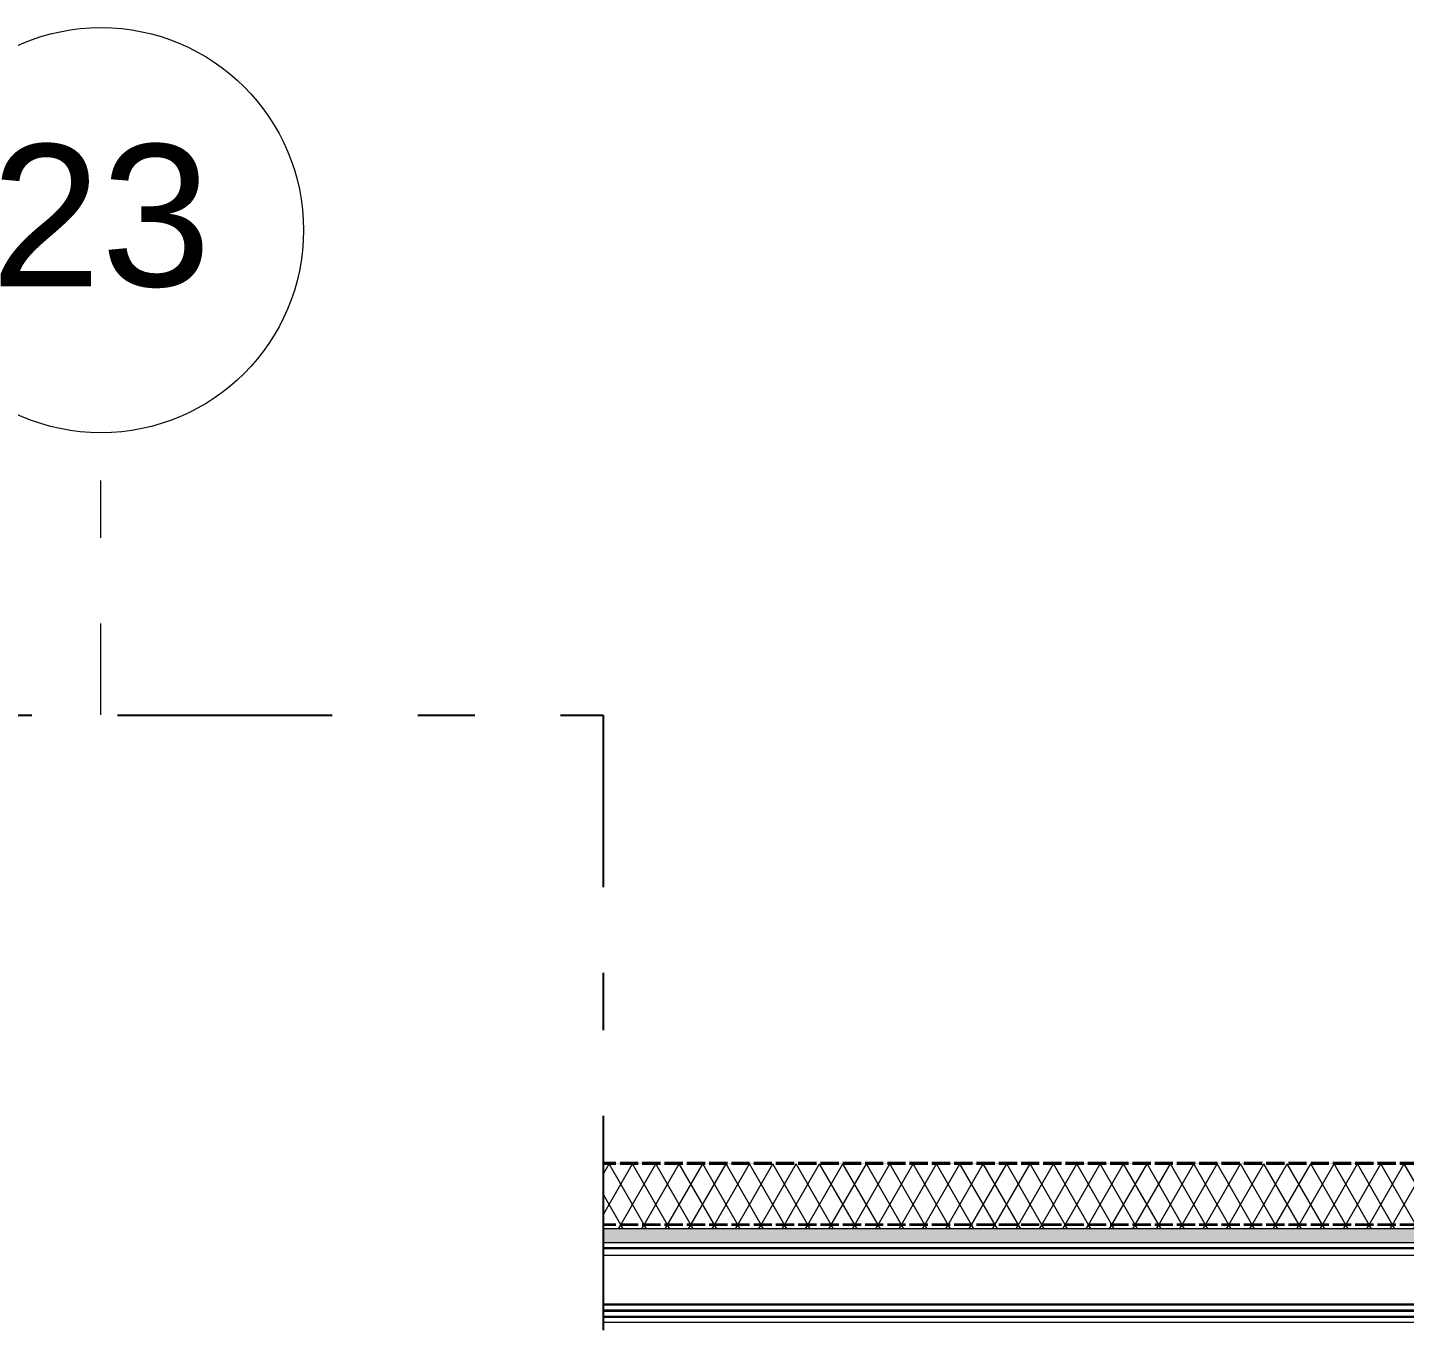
# Model space of a CAD drawing. Header units: millimetres. Extents: x -48147 to 1468943, y -496296 to 18123.
# Drawn here: x 1411578 to 1414977, y -472089 to -468891 of the extents above; entities that cross this region are included whole.
import ezdxf
from ezdxf.enums import TextEntityAlignment as Align

# ---------------------------------------------------------------- set-up
doc = ezdxf.new("R2010")
doc.units = ezdxf.units.MM
doc.header["$MEASUREMENT"] = 0
for name, pattern in [('Double Dashed', [1093.611073, 529.166651, -211.666656, 141.111112, -211.666656]), ('Hidden Line', [55, 45, -10]), ('Wipeout_Contour', [1000, 0, -1000])]:
    doc.linetypes.add(name, pattern=pattern)
for name, color, linetype in [('A-25-M_Wall_Ext', 7, 'Continuous'), ('A-95-P_Drawing', 7, 'Continuous'), ('New_A-15-MG_Structural_Grid_Phase_2', 7, 'Continuous'), ('New_A-20-M_Roof', 7, 'Continuous'), ('New_A-25-M_Wall_Ext', 7, 'Continuous'), ('S-280-M_COLUMN.IFC Import', 7, 'Continuous'), ('S-280-M_STRUCT_FRAME.IFC Import', 7, 'Continuous')]:
    doc.layers.add(name, color=color, linetype=linetype)
for name, color, linetype, lineweight in [('A-25-M_Wall_Ext_Pen_No__87', 8, 'Continuous', 20), ('A-95-P_Drawing_Pen_No__194', 7, 'Continuous', 25), ('A-95-P_Text_1_50_GA_Pen_No__1', 7, 'Continuous', 13), ('New_A-20-M_Roof_Pen_No__193', 7, 'Continuous', 18), ('New_A-20-M_Roof_Pen_No__195', 7, 'Continuous', 35), ('New_A-20-M_Roof_Pen_No__4', 7, 'Continuous', 20), ('New_A-20-M_Roof_Pen_No__85', 8, 'Continuous', 20), ('New_A-25-M_Wall_Ext_Pen_No__1', 7, 'Continuous', 13), ('S-280-M_COLUMN.IFC Import_Pen_No__88', 8, 'Continuous', 20), ('S-280-M_STRUCT_FRAME.IFC Import_Pen_No__1', 7, 'Continuous', 13), ('S-280-M_STRUCT_FRAME.IFC Import_Pen_No__160', 5, 'Continuous', 200), ('S-280-M_STRUCT_FRAME.IFC Import_Pen_No__90', 8, 'Continuous', 20)]:
    doc.layers.add(name, color=color, linetype=linetype, lineweight=lineweight)
for name, color, linetype, lineweight, true_color in [('New_A-15-MG_Structural_Grid_Phase_2_Pen_No__222', 7, 'Continuous', 13, 0x65af33), ('New_A-20-M_Roof_Pen_No__147', 7, 'Continuous', 0, 0x606060), ('New_A-20-M_Roof_Pen_No__149', 7, 'Continuous', 0, 0x2a2a2a), ('New_A-20-M_Roof_Pen_No__162', 7, 'Continuous', 0, 0xe47200), ('New_A-20-M_Roof_Pen_No__81', 7, 'Continuous', 20, 0x6a6a6a), ('New_A-25-M_Wall_Ext_Pen_No__107', 7, 'Continuous', 15, 0xa6a6a6)]:
    doc.layers.add(name, color=color, linetype=linetype, lineweight=lineweight, true_color=true_color)
doc.styles.add('GENERATED_STYLE_2', font='')
doc.styles.get('GENERATED_STYLE_2').set_extended_font_data('Swis721 BT')
pattern_1 = [(60, (1411454.48, -491295.517), (-43.30127, 25), []), (120, (1411454.48, -491295.517), (43.30127, 25), [])]

# ---------------------------------------------------------------- blocks, each defined once
blk = doc.blocks.new('*X180', base_point=(1411454.5, -491295.5))
at = {"layer": 'New_A-20-M_Roof_Pen_No__162', "linetype": 'Continuous'}
for points in [[(1411905.5, -471693.5), (1411758.9, -471693.5), (1411758.9, -471695.5), (1411905.5, -471695.5)], [(1412055.5, -471695.5), (1412205.5, -471695.5), (1412205.5, -471693.5), (1412055.5, -471693.5)], [(1412355.5, -471695.5), (1412505.5, -471695.5), (1412505.5, -471693.5), (1412355.5, -471693.5)], [(1412655.5, -471695.5), (1412805.5, -471695.5), (1412805.5, -471693.5), (1412655.5, -471693.5)], [(1412955.5, -471695.5), (1413105.5, -471695.5), (1413105.5, -471693.5), (1412955.5, -471693.5)], [(1413255.5, -471695.5), (1413405.5, -471695.5), (1413405.5, -471693.5), (1413255.5, -471693.5)], [(1413555.5, -471695.5), (1413705.5, -471695.5), (1413705.5, -471693.5), (1413555.5, -471693.5)], [(1413855.5, -471695.5), (1414005.5, -471695.5), (1414005.5, -471693.5), (1413855.5, -471693.5)], [(1414155.5, -471695.5), (1414305.5, -471695.5), (1414305.5, -471693.5), (1414155.5, -471693.5)], [(1414455.5, -471695.5), (1414605.5, -471695.5), (1414605.5, -471693.5), (1414455.5, -471693.5)], [(1414755.5, -471695.5), (1414905.5, -471695.5), (1414905.5, -471693.5), (1414755.5, -471693.5)]]:
    blk.add_hatch(color=256, dxfattribs=at).paths.add_polyline_path(points)
blk = doc.blocks.new('Section Elem_160_1', base_point=(1411454.5, -491295.5))
at = {"color": 254, "linetype": 'Wipeout_Contour', "lineweight": 0, "ltscale": 5980739.858505134}
blk.add_wipeout([(1411758.9, -471693.5), (1411758.9, -471695.5), (1425900.3, -471695.5), (1425900.3, -471693.5)], dxfattribs=at).dxf.layer = 'New_A-20-M_Roof'
at = {"color": 254, "linetype": 'Wipeout_Contour', "lineweight": 0, "ltscale": 7475723.461182088}
blk.add_wipeout([(1411820.3, -471890.5), (1411820.3, -471902.1), (1425838.4, -471902.1), (1425838.4, -471890.5), (1418286.7, -471890.5)], dxfattribs=at).dxf.layer = 'New_A-20-M_Roof'
at = {"layer": 'New_A-20-M_Roof_Pen_No__4', "linetype": 'Continuous'}
for p, q in [((1411820.3, -471890.5), (1411758.9, -471890.5)), ((1425838.4, -471890.5), (1411820.3, -471890.5))]:
    blk.add_line(p, q, dxfattribs=at)
at = {"layer": 'New_A-20-M_Roof'}
blk.add_blockref('*X180', (1411454.5, -491295.5), dxfattribs=at)
at = {"color": 254, "linetype": 'Wipeout_Contour', "lineweight": 0, "ltscale": 5980835.786372183}
blk.add_wipeout([(1411758.9, -471695.5), (1411758.9, -471845.5), (1425900.3, -471845.5), (1425900.3, -471695.5)], dxfattribs=at).dxf.layer = 'New_A-20-M_Roof'
at = {"layer": 'New_A-20-M_Roof_Pen_No__85', "linetype": 'Continuous'}
h = blk.add_hatch(dxfattribs=at)
h.set_pattern_fill('Batt_Insulation_0001', color=256, style=0, pattern_type=2)
h.set_pattern_definition(pattern_1)
h.paths.add_polyline_path([(1411758.9, -471695.5), (1411758.9, -471845.5), (1425900.3, -471845.5), (1425900.3, -471695.5)])
at = {"layer": 'New_A-20-M_Roof_Pen_No__195', "linetype": 'Hidden Line'}
for p, q in [((1425900.3, -471693.5), (1411758.9, -471693.5)), ((1425900.3, -471695.5), (1411758.9, -471695.5))]:
    blk.add_line(p, q, dxfattribs=at)
at = {"color": 254, "linetype": 'Wipeout_Contour', "lineweight": 0, "ltscale": 5980936.764171548}
blk.add_wipeout([(1411758.9, -471845.5), (1411758.9, -471855.5), (1425900.3, -471855.5), (1425900.3, -471845.5)], dxfattribs=at).dxf.layer = 'New_A-20-M_Roof'
at = {"layer": 'New_A-20-M_Roof_Pen_No__81', "linetype": 'Continuous', "lineweight": 0, "true_color": 0x353535}
blk.add_hatch(color=250, dxfattribs=at).paths.add_polyline_path([(1411758.9, -471855.5), (1411758.9, -471890.5), (1425900.3, -471890.5), (1425900.3, -471855.5)])
at = {"layer": 'New_A-20-M_Roof_Pen_No__85', "linetype": 'Continuous'}
h = blk.add_hatch(dxfattribs=at)
h.set_pattern_fill('Batt_Insulation_0001', color=256, style=0, pattern_type=2)
h.set_pattern_definition(pattern_1)
h.paths.add_polyline_path([(1411758.9, -471845.5), (1411758.9, -471855.5), (1425900.3, -471855.5), (1425900.3, -471845.5)])
at = {"layer": 'New_A-20-M_Roof_Pen_No__147', "linetype": 'Continuous'}
blk.add_line((1411758.9, -471855.5), (1411758.9, -471890.5), dxfattribs=at)
at = {"layer": 'New_A-20-M_Roof_Pen_No__149', "linetype": 'Continuous'}
blk.add_line((1425900.3, -471855.5), (1411758.9, -471855.5), dxfattribs=at)
at = {"layer": 'New_A-20-M_Roof_Pen_No__193', "linetype": 'Continuous', "flags": 128}
blk.add_lwpolyline([(1411758.9, -471693.5), (1411758.9, -471695.5), (1411758.9, -471845.5), (1411758.9, -471855.5)], dxfattribs=at)
at = {"layer": 'New_A-20-M_Roof_Pen_No__195', "linetype": 'Hidden Line'}
blk.add_line((1425900.3, -471845.5), (1411758.9, -471845.5), dxfattribs=at)
blk = doc.blocks.new('Section Elem_421_1', base_point=(1411454.5, -491295.5))
at = {"color": 254, "linetype": 'Wipeout_Contour', "lineweight": 0, "ltscale": 5957420.796347932}
blk.add_wipeout([(1411584.6, -471380.5), (1411385.8, -471380.5), (1411385.8, -479145.5), (1411584.6, -479145.5)], dxfattribs=at).dxf.layer = 'New_A-25-M_Wall_Ext'
at = {"layer": 'New_A-25-M_Wall_Ext_Pen_No__107', "linetype": 'Continuous'}
h = blk.add_hatch(dxfattribs=at)
h.set_pattern_fill('Batt_Insulation_0001', color=256, style=0, pattern_type=2)
h.set_pattern_definition(pattern_1)
h.paths.add_polyline_path([(1411584.6, -471380.5), (1411385.8, -471380.5), (1411385.8, -479145.5), (1411584.6, -479145.5)])
blk.add_hatch(color=256, dxfattribs=at).paths.add_polyline_path([(1411585.1, -471380.5), (1411584.6, -471380.5), (1411584.6, -479145.5), (1411585.1, -479145.5)])
at = {"layer": 'New_A-25-M_Wall_Ext_Pen_No__107', "linetype": 'Continuous', "lineweight": 0, "true_color": 0x535353}
blk.add_hatch(color=251, dxfattribs=at).paths.add_polyline_path([(1411588.1, -471380.5), (1411585.1, -471380.5), (1411585.1, -479145.5), (1411588.1, -479145.5)])
at = {"color": 254, "linetype": 'Wipeout_Contour', "lineweight": 0, "ltscale": 5958083.822184012}
blk.add_wipeout([(1411732.1, -471380.5), (1411588.1, -471380.5), (1411588.1, -479145.5), (1411732.1, -479145.5)], dxfattribs=at).dxf.layer = 'New_A-25-M_Wall_Ext'
at = {"layer": 'New_A-25-M_Wall_Ext_Pen_No__107', "linetype": 'Continuous', "lineweight": 0, "true_color": 0x535353}
blk.add_hatch(color=251, dxfattribs=at).paths.add_polyline_path([(1411735.1, -471380.5), (1411732.1, -471380.5), (1411732.1, -479145.5), (1411735.1, -479145.5)])
at = {"layer": 'New_A-25-M_Wall_Ext_Pen_No__1', "linetype": 'Continuous'}
for p, q in [((1411584.6, -471380.5), (1411584.6, -479145.5)), ((1411585.1, -471380.5), (1411585.1, -479145.5)), ((1411588.1, -471380.5), (1411588.1, -479145.5))]:
    blk.add_line(p, q, dxfattribs=at)
at = {"color": 254, "linetype": 'Wipeout_Contour', "lineweight": 0, "ltscale": 5958396.572704116}
blk.add_wipeout([(1411750.1, -479145.5), (1411750.1, -471380.5), (1411735.1, -471380.5), (1411735.1, -479145.5)], dxfattribs=at).dxf.layer = 'New_A-25-M_Wall_Ext'
at = {"layer": 'New_A-25-M_Wall_Ext_Pen_No__107', "linetype": 'Continuous'}
h = blk.add_hatch(dxfattribs=at)
h.set_pattern_fill('Plaster_0001', color=256, style=0, pattern_type=2)
h.set_pattern_definition([(270, (1411454.48, -491295.52), (173.2051, 0), [0, -100]), (270, (1411541.08, -491345.52), (173.2051, 0), [0, -100])])
h.paths.add_polyline_path([(1411750.1, -479145.5), (1411750.1, -471380.5), (1411735.1, -471380.5), (1411735.1, -479145.5)])
at = {"layer": 'New_A-25-M_Wall_Ext_Pen_No__1', "linetype": 'Continuous'}
for p, q in [((1411732.1, -471380.5), (1411732.1, -479145.5)), ((1411735.1, -471380.5), (1411735.1, -479145.5)), ((1411750.1, -471380.5), (1411750.1, -479145.5))]:
    blk.add_line(p, q, dxfattribs=at)
at = {"layer": 'New_A-25-M_Wall_Ext_Pen_No__1', "linetype": 'Continuous', "flags": 128}
blk.add_lwpolyline([(1411750.1, -471380.5), (1411735.1, -471380.5), (1411732.1, -471380.5), (1411588.1, -471380.5), (1411585.1, -471380.5), (1411584.6, -471380.5), (1411385.8, -471380.5), (1411385.1, -471380.5)], dxfattribs=at)
blk = doc.blocks.new('Section Elem_549_1', base_point=(1411454.5, -491295.5))
at = {"color": 254, "linetype": 'Wipeout_Contour', "lineweight": 0, "ltscale": 11908167.80242622}
blk.add_wipeout([(1411750.1, -471902.1), (1411750.3, -471902.1), (1411750.3, -471890.5), (1411758.9, -471890.5), (1411758.9, -471693.5), (1411912.9, -471693.5), (1411912.9, -471455.5), (1411750.1, -471455.5)], dxfattribs=at).dxf.layer = 'S-280-M_COLUMN.IFC Import'
at = {"layer": 'S-280-M_COLUMN.IFC Import_Pen_No__88', "linetype": 'Continuous'}
for q in [(1411750.1, -471455.5), (1411912.9, -471693.5)]:
    blk.add_line((1411912.9, -471455.5), q, dxfattribs=at)
blk = doc.blocks.new('Section Elem_782_1', base_point=(1411454.5, -491295.5))
at = {"color": 254, "linetype": 'Wipeout_Contour', "lineweight": 0, "ltscale": 5954263.204010173}
blk.add_wipeout([(1411752.3, -471892.5), (1411752.3, -471903.4), (1411820.3, -471903.4), (1411820.3, -471892.5)], dxfattribs=at).dxf.layer = 'S-280-M_STRUCT_FRAME.IFC Import'
at = {"color": 254, "linetype": 'Wipeout_Contour', "lineweight": 0, "ltscale": 5954216.660781801}
blk.add_wipeout([(1411750.3, -471960.5), (1411750.3, -471971.4), (1411752.3, -471971.4), (1411752.3, -471960.5)], dxfattribs=at).dxf.layer = 'S-280-M_STRUCT_FRAME.IFC Import'
at = {"layer": 'S-280-M_STRUCT_FRAME.IFC Import_Pen_No__160', "linetype": 'Continuous', "lineweight": 0, "true_color": 0x00007f}
blk.add_hatch(color=176, dxfattribs=at).paths.add_polyline_path([(1411820.3, -471890.5), (1411750.3, -471890.5), (1411750.3, -471960.5), (1411752.3, -471960.5), (1411752.3, -471892.5), (1411820.3, -471892.5)])
at = {"layer": 'S-280-M_STRUCT_FRAME.IFC Import_Pen_No__1', "linetype": 'Continuous'}
for p, q in [((1411750.3, -471890.5), (1411750.3, -471960.5)), ((1411758.9, -471890.5), (1411750.3, -471890.5)), ((1411752.3, -471892.5), (1411752.3, -471960.5)), ((1411820.3, -471892.5), (1411752.3, -471892.5)), ((1411820.3, -471890.5), (1411820.3, -471892.5)), ((1411752.3, -471960.5), (1411750.3, -471960.5))]:
    blk.add_line(p, q, dxfattribs=at)
at = {"layer": 'S-280-M_STRUCT_FRAME.IFC Import_Pen_No__90', "linetype": 'Continuous'}
for p, q in [((1411820.3, -471903.4), (1411820.3, -471892.5)), ((1411752.3, -471903.4), (1411820.3, -471903.4)), ((1411750.3, -471971.4), (1411750.3, -471960.5)), ((1411752.3, -471971.4), (1411752.3, -471960.5)), ((1411750.3, -471971.4), (1411752.3, -471971.4))]:
    blk.add_line(p, q, dxfattribs=at)
blk = doc.blocks.new('Section Elem_794_1', base_point=(1411454.5, -491295.5))
at = {"color": 254, "linetype": 'Wipeout_Contour', "lineweight": 0, "ltscale": 5981180.917582537}
blk.add_wipeout([(1411750.1, -472045.4), (1425908.3, -472045.4), (1425908.3, -472044.8), (1411750.1, -472044.8)], dxfattribs=at).dxf.layer = 'S-280-M_STRUCT_FRAME.IFC Import'
at = {"color": 254, "linetype": 'Wipeout_Contour', "lineweight": 0, "ltscale": 5981179.922347397}
blk.add_wipeout([(1411750.1, -472044.8), (1425908.3, -472044.8), (1425908.3, -472043.9), (1411750.1, -472043.9)], dxfattribs=at).dxf.layer = 'S-280-M_STRUCT_FRAME.IFC Import'
at = {"color": 254, "linetype": 'Wipeout_Contour', "lineweight": 0, "ltscale": 5981177.876675082}
blk.add_wipeout([(1411750.1, -472043.9), (1425908.3, -472043.9), (1425908.3, -472041.6), (1411750.1, -472041.6)], dxfattribs=at).dxf.layer = 'S-280-M_STRUCT_FRAME.IFC Import'
at = {"color": 254, "linetype": 'Wipeout_Contour', "lineweight": 0, "ltscale": 14939267.40273025}
blk.add_wipeout([(1411750.3, -471921.1), (1411750.1, -471921.1), (1411750.1, -472041.6), (1425908.3, -472041.6), (1425908.3, -471971.4), (1425906.4, -471971.4), (1425906.4, -471921.1), (1411752.3, -471921.1), (1411752.3, -471971.4), (1411750.3, -471971.4)], dxfattribs=at).dxf.layer = 'S-280-M_STRUCT_FRAME.IFC Import'
at = {"layer": 'S-280-M_STRUCT_FRAME.IFC Import_Pen_No__90', "linetype": 'Continuous'}
for p, q in [((1425908.3, -472041.6), (1411750.1, -472041.6)), ((1425908.3, -472044.8), (1411750.1, -472044.8)), ((1425908.3, -472045.4), (1411750.1, -472045.4))]:
    blk.add_line(p, q, dxfattribs=at)
at = {"color": 254, "linetype": 'Wipeout_Contour', "lineweight": 0, "ltscale": 5954145.578208895}
blk.add_wipeout([(1411750.1, -471921.1), (1411750.3, -471921.1), (1411750.3, -471905.3), (1411750.1, -471905.3)], dxfattribs=at).dxf.layer = 'S-280-M_STRUCT_FRAME.IFC Import'
at = {"color": 254, "linetype": 'Wipeout_Contour', "lineweight": 0, "ltscale": 5981014.970398641}
blk.add_wipeout([(1425906.4, -471905.3), (1411752.3, -471905.3), (1411752.3, -471921.1), (1425906.4, -471921.1)], dxfattribs=at).dxf.layer = 'S-280-M_STRUCT_FRAME.IFC Import'
at = {"color": 254, "linetype": 'Wipeout_Contour', "lineweight": 0, "ltscale": 5954134.133475916}
blk.add_wipeout([(1411750.1, -471903), (1411750.1, -471905.3), (1411750.3, -471905.3), (1411750.3, -471903)], dxfattribs=at).dxf.layer = 'S-280-M_STRUCT_FRAME.IFC Import'
at = {"color": 254, "linetype": 'Wipeout_Contour', "lineweight": 0, "ltscale": 11962005.73908654}
blk.add_wipeout([(1411752.3, -471903.4), (1411752.3, -471905.3), (1425906.4, -471905.3), (1425906.4, -471903.4), (1425838.4, -471903.4), (1425838.4, -471903), (1411820.3, -471903), (1411820.3, -471903.4)], dxfattribs=at).dxf.layer = 'S-280-M_STRUCT_FRAME.IFC Import'
at = {"layer": 'S-280-M_STRUCT_FRAME.IFC Import_Pen_No__90', "linetype": 'Continuous'}
for p, q in [((1411750.3, -471921.1), (1411750.1, -471921.1)), ((1411750.3, -471921.1), (1411750.1, -471921.1)), ((1425906.4, -471921.1), (1411752.3, -471921.1)), ((1425906.4, -471921.1), (1411752.3, -471921.1))]:
    blk.add_line(p, q, dxfattribs=at)
at = {"color": 254, "linetype": 'Wipeout_Contour', "lineweight": 0, "ltscale": 5954132.130239115}
blk.add_wipeout([(1411750.1, -471903), (1411750.3, -471903), (1411750.3, -471902.1), (1411750.1, -471902.1)], dxfattribs=at).dxf.layer = 'S-280-M_STRUCT_FRAME.IFC Import'
at = {"color": 254, "linetype": 'Wipeout_Contour', "lineweight": 0, "ltscale": 5981001.455725993}
blk.add_wipeout([(1411820.3, -471903), (1425838.4, -471903), (1425838.4, -471902.1), (1411820.3, -471902.1)], dxfattribs=at).dxf.layer = 'S-280-M_STRUCT_FRAME.IFC Import'
at = {"layer": 'S-280-M_STRUCT_FRAME.IFC Import_Pen_No__90', "linetype": 'Continuous'}
for p, q in [((1411750.3, -471902.1), (1411750.1, -471902.1)), ((1411750.3, -471905.3), (1411750.1, -471905.3)), ((1425906.4, -471905.3), (1411752.3, -471905.3)), ((1425838.4, -471902.1), (1411820.3, -471902.1))]:
    blk.add_line(p, q, dxfattribs=at)
blk = doc.blocks.new('Section Elem_795_1', base_point=(1411454.5, -491295.5))
at = {"color": 254, "linetype": 'Wipeout_Contour', "lineweight": 0, "ltscale": 5974951.479797668}
blk.add_wipeout([(1422616.9, -472059.9), (1411750.1, -472059.9), (1411750.1, -472060.5), (1422616.9, -472060.5)], dxfattribs=at).dxf.layer = 'S-280-M_STRUCT_FRAME.IFC Import'
at = {"color": 254, "linetype": 'Wipeout_Contour', "lineweight": 0, "ltscale": 5974950.483424517}
blk.add_wipeout([(1422616.9, -472058.9), (1411750.1, -472058.9), (1411750.1, -472059.9), (1422616.9, -472059.9)], dxfattribs=at).dxf.layer = 'S-280-M_STRUCT_FRAME.IFC Import'
at = {"color": 254, "linetype": 'Wipeout_Contour', "lineweight": 0, "ltscale": 5974948.435607357}
blk.add_wipeout([(1422616.9, -472056.7), (1411750.1, -472056.7), (1411750.1, -472058.9), (1422616.9, -472058.9)], dxfattribs=at).dxf.layer = 'S-280-M_STRUCT_FRAME.IFC Import'
at = {"color": 254, "linetype": 'Wipeout_Contour', "lineweight": 0, "ltscale": 5974939.900976431}
blk.add_wipeout([(1411750.1, -472045.4), (1411750.1, -472056.7), (1422616.9, -472056.7), (1422616.9, -472045.4)], dxfattribs=at).dxf.layer = 'S-280-M_STRUCT_FRAME.IFC Import'
at = {"layer": 'S-280-M_STRUCT_FRAME.IFC Import_Pen_No__90', "linetype": 'Continuous'}
for p, q in [((1422616.9, -472056.7), (1411750.1, -472056.7)), ((1422616.9, -472059.9), (1411750.1, -472059.9)), ((1422616.9, -472060.5), (1411750.1, -472060.5))]:
    blk.add_line(p, q, dxfattribs=at)
blk = doc.blocks.new('Section Elem_796_1', base_point=(1411454.5, -491295.5))
at = {"color": 254, "linetype": 'Wipeout_Contour', "lineweight": 0, "ltscale": 5974970.541926775}
blk.add_wipeout([(1422616.9, -472075), (1411750.1, -472075), (1411750.1, -472075.6), (1422616.9, -472075.6)], dxfattribs=at).dxf.layer = 'S-280-M_STRUCT_FRAME.IFC Import'
at = {"color": 254, "linetype": 'Wipeout_Contour', "lineweight": 0, "ltscale": 5974969.545661277}
blk.add_wipeout([(1422616.9, -472074), (1411750.1, -472074), (1411750.1, -472075), (1422616.9, -472075)], dxfattribs=at).dxf.layer = 'S-280-M_STRUCT_FRAME.IFC Import'
at = {"color": 254, "linetype": 'Wipeout_Contour', "lineweight": 0, "ltscale": 5974967.497680174}
blk.add_wipeout([(1422616.9, -472071.7), (1411750.1, -472071.7), (1411750.1, -472074), (1422616.9, -472074)], dxfattribs=at).dxf.layer = 'S-280-M_STRUCT_FRAME.IFC Import'
at = {"color": 254, "linetype": 'Wipeout_Contour', "lineweight": 0, "ltscale": 5974958.96297624}
blk.add_wipeout([(1411750.1, -472060.5), (1411750.1, -472071.7), (1422616.9, -472071.7), (1422616.9, -472060.5)], dxfattribs=at).dxf.layer = 'S-280-M_STRUCT_FRAME.IFC Import'
at = {"layer": 'S-280-M_STRUCT_FRAME.IFC Import_Pen_No__90', "linetype": 'Continuous'}
for p, q in [((1422616.9, -472071.7), (1411750.1, -472071.7)), ((1422616.9, -472075), (1411750.1, -472075)), ((1422616.9, -472075.6), (1411750.1, -472075.6))]:
    blk.add_line(p, q, dxfattribs=at)
blk = doc.blocks.new('Section Elem_797_1', base_point=(1411454.5, -491295.5))
at = {"color": 254, "linetype": 'Wipeout_Contour', "lineweight": 0, "ltscale": 5974986.560414168}
blk.add_wipeout([(1422616.9, -472086.8), (1411750.1, -472086.8), (1411750.1, -472089.1), (1422616.9, -472089.1)], dxfattribs=at).dxf.layer = 'S-280-M_STRUCT_FRAME.IFC Import'
at = {"color": 254, "linetype": 'Wipeout_Contour', "lineweight": 0, "ltscale": 5974978.025316796}
blk.add_wipeout([(1411750.1, -472086.8), (1422616.9, -472086.8), (1422616.9, -472075.6), (1411750.1, -472075.6)], dxfattribs=at).dxf.layer = 'S-280-M_STRUCT_FRAME.IFC Import'
at = {"layer": 'S-280-M_STRUCT_FRAME.IFC Import_Pen_No__90', "linetype": 'Continuous'}
blk.add_line((1422616.9, -472086.8), (1411750.1, -472086.8), dxfattribs=at)
blk = doc.blocks.new('Section Elem_809_1', base_point=(1411454.5, -491295.5))
at = {"layer": 'S-280-M_STRUCT_FRAME.IFC Import_Pen_No__160', "linetype": 'Continuous', "lineweight": 0, "true_color": 0x00007f}
blk.add_hatch(color=176, dxfattribs=at).paths.add_polyline_path([(1411735.1, -471455.5), (1411585.1, -471455.5), (1411585.1, -471530.5), (1411595.1, -471530.5), (1411595.1, -471473), (1411598.6, -471464.5), (1411607.1, -471461), (1411713.1, -471461), (1411721.6, -471464.5), (1411725.1, -471473), (1411725.1, -471530.5), (1411735.1, -471530.5)])
at = {"layer": 'S-280-M_STRUCT_FRAME.IFC Import_Pen_No__1', "linetype": 'Continuous'}
for p, q in [((1411585.1, -471455.5), (1411585.1, -471530.5)), ((1411735.1, -471455.5), (1411585.1, -471455.5)), ((1411735.1, -471455.5), (1411735.1, -471530.5)), ((1411595.1, -471530.5), (1411585.1, -471530.5)), ((1411735.1, -471530.5), (1411725.1, -471530.5))]:
    blk.add_line(p, q, dxfattribs=at)
at = {"layer": 'S-280-M_STRUCT_FRAME.IFC Import_Pen_No__1', "linetype": 'Continuous', "flags": 128}
for points in [[(1411598.6, -471464.5), (1411595.1, -471473), (1411595.1, -471530.5)], [(1411721.6, -471464.5), (1411713.1, -471461), (1411607.1, -471461), (1411598.6, -471464.5)], [(1411721.6, -471464.5), (1411725.1, -471473), (1411725.1, -471530.5)]]:
    blk.add_lwpolyline(points, dxfattribs=at)
blk = doc.blocks.new('Section Elem_812_1', base_point=(1411454.5, -491295.5))
at = {"color": 254, "linetype": 'Wipeout_Contour', "lineweight": 0, "ltscale": 5953527.939455635}
blk.add_wipeout([(1411750.1, -471380.5), (1411750.1, -471455.5), (1411755.5, -471455.5), (1411755.5, -471380.5)], dxfattribs=at).dxf.layer = 'A-25-M_Wall_Ext'
at = {"layer": 'A-25-M_Wall_Ext_Pen_No__87', "linetype": 'Continuous'}
for p, q in [((1411755.5, -471380.5), (1411750.1, -471380.5)), ((1411755.5, -471455.5), (1411755.5, -471380.5))]:
    blk.add_line(p, q, dxfattribs=at)
blk = doc.blocks.new('Standard grid marker[2]_1', base_point=(1411758.9, -469890.9))
at = {"layer": 'New_A-15-MG_Structural_Grid_Phase_2_Pen_No__222', "linetype": 'Double Dashed'}
for q in [(1411758.9, -469890.9), (1411758.9, -494295.5)]:
    blk.add_line((1411758.9, -470890.9), q, dxfattribs=at)
at = {"layer": 'New_A-15-MG_Structural_Grid_Phase_2_Pen_No__222', "linetype": 'Continuous'}
blk.add_circle((1411758.9, -469390.9), 500, dxfattribs=at)
at = {"layer": 'New_A-15-MG_Structural_Grid_Phase_2_Pen_No__222', "linetype": 'Double Dashed'}
blk.add_point((1411758.9, -470890.9), dxfattribs=at)
blk.add_point((1411758.9, -470890.9), dxfattribs=at)
at = {"layer": 'New_A-15-MG_Structural_Grid_Phase_2_Pen_No__222', "style": 'GENERATED_STYLE_2'}
for tag, p in [('AC_MarkerText_1_0', (1411758.9, -469354.4)), ('AC_MarkerText_1_1', (1411758.9, -495759))]:
    blk.add_attdef(tag, text='', height=350, rotation=360, dxfattribs=at).set_placement(p, align=Align.MIDDLE_CENTER)

msp = doc.modelspace()

# ---------------------------------------------------------------- block references
at = {"layer": 'New_A-20-M_Roof'}
msp.add_blockref('Section Elem_160_1', (1411454.5, -491295.5), dxfattribs=at)

# ---------------------------------------------------------------- next in the draw order: block references
at = {"layer": 'New_A-25-M_Wall_Ext'}
msp.add_blockref('Section Elem_421_1', (1411454.5, -491295.5), dxfattribs=at)

# ---------------------------------------------------------------- next in the draw order: block references
at = {"layer": 'S-280-M_COLUMN.IFC Import'}
msp.add_blockref('Section Elem_549_1', (1411454.5, -491295.5), dxfattribs=at)

# ---------------------------------------------------------------- next in the draw order: block references
at = {"layer": 'S-280-M_STRUCT_FRAME.IFC Import'}
for name in ['Section Elem_809_1', 'Section Elem_782_1']:
    msp.add_blockref(name, (1411454.5, -491295.5), dxfattribs=at)

# ---------------------------------------------------------------- next in the draw order: block references
at = {"layer": 'A-25-M_Wall_Ext'}
msp.add_blockref('Section Elem_812_1', (1411454.5, -491295.5), dxfattribs=at)
at = {"layer": 'S-280-M_STRUCT_FRAME.IFC Import'}
msp.add_blockref('Section Elem_794_1', (1411454.5, -491295.5), dxfattribs=at)

# ---------------------------------------------------------------- next in the draw order: block references
msp.add_blockref('Section Elem_795_1', (1411454.5, -491295.5), dxfattribs=at)

# ---------------------------------------------------------------- next in the draw order: texts
at = {"layer": 'A-95-P_Text_1_50_GA_Pen_No__1', "linetype": 'Continuous', "insert": (1407571.2, -470745), "char_height": 250, "width": 5464.297, "attachment_point": 1, "line_spacing_factor": 0.840777, "style": 'GENERATED_STYLE_2'}
msp.add_mtext('\\A1;{\\fSwis721 BT|b0|i0|c0|p34;For external wall detail see:\\P\\fSwis721 BT|b0|i0|c0|p34;EC-MA-00-ZZ-DR-A-25170,25172}', dxfattribs=at)

# ---------------------------------------------------------------- next in the draw order: block references
at = {"layer": 'S-280-M_STRUCT_FRAME.IFC Import'}
msp.add_blockref('Section Elem_796_1', (1411454.5, -491295.5), dxfattribs=at)

# ---------------------------------------------------------------- next in the draw order: block references
msp.add_blockref('Section Elem_797_1', (1411454.5, -491295.5), dxfattribs=at)

# ---------------------------------------------------------------- next in the draw order: block references
at = {"layer": 'New_A-15-MG_Structural_Grid_Phase_2', "color": 8, "linetype": 'Continuous', "lineweight": 15}
ref = msp.add_blockref('Standard grid marker[2]_1', (1411758.9, -469890.9), dxfattribs=at)
ref.add_attrib('AC_MarkerText_1', '23', dxfattribs={"layer": 'New_A-15-MG_Structural_Grid_Phase_2_Pen_No__222', "color": 85, "true_color": 0x65af33, "height": 350, "rotation": 360, "style": 'GENERATED_STYLE_2'}).set_placement((1411758.9, -469354.4), align=Align.MIDDLE_CENTER)

# ---------------------------------------------------------------- next in the draw order: wipeouts: each hides what was drawn before it
at = {"color": 254, "linetype": 'Wipeout_Contour', "lineweight": 0, "ltscale": 5953049.402087892}
msp.add_wipeout([(1407425.6, -470587.8), (1412998.3, -470587.8), (1412998.3, -480629.6), (1407425.6, -480629.6)], dxfattribs=at).dxf.layer = 'A-95-P_Drawing'

# ---------------------------------------------------------------- next in the draw order: linework, layer by layer
at = {"layer": 'A-95-P_Drawing_Pen_No__194', "linetype": 'Double Dashed', "flags": 128}
msp.add_lwpolyline([(1407425.6, -470587.8), (1412998.3, -470587.8), (1412998.3, -480629.6), (1407425.6, -480629.6)], close=True, dxfattribs=at)

doc.saveas('drawing.dxf')
